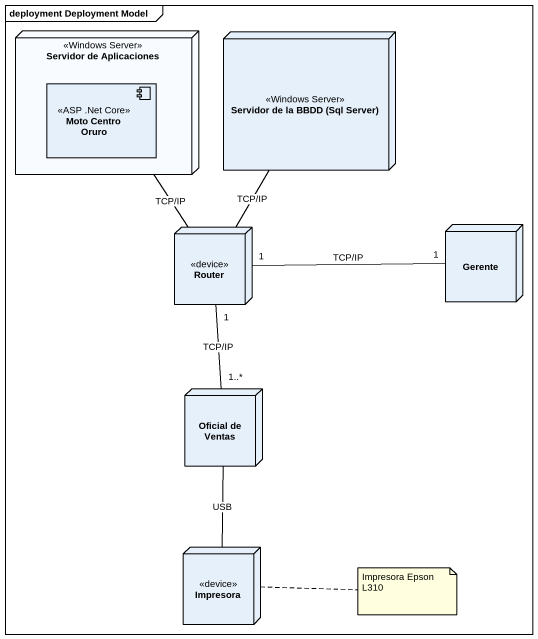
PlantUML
@startuml
mainframe deployment Deployment Model
node "Servidor de Aplicaciones" as Servidor_de_Aplicaciones <<Windows Server>> {
  component "Moto Centro Oruro" as Moto_Centro_Oruro <<ASP .Net Core>>
}
node "Servidor de la BBDD (Sql Server)" as Servidor_de_la_BBDD_Sql <<Windows Server>>
node Router <<device>>
node Gerente
node "Oficial de Ventas" as Oficial_de_Ventas
node Impresora <<device>>
Servidor_de_Aplicaciones -- Router : TCP/IP
Router -up- Servidor_de_la_BBDD_Sql : TCP/IP
Router "1" -right- "1" Gerente : TCP/IP
Router "1" -- "1..*" Oficial_de_Ventas : TCP/IP
Oficial_de_Ventas -- Impresora : USB
note right of Impresora
  Impresora Epson
  L310
end note
@enduml
